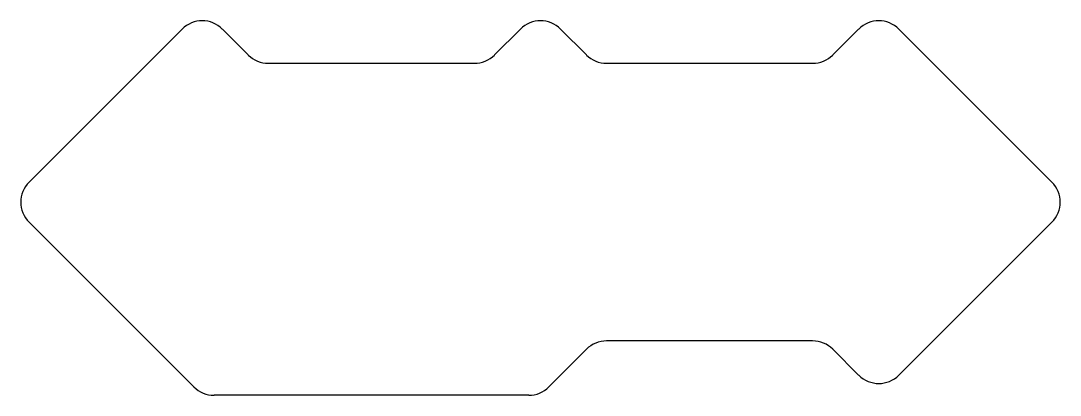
# Model space of a CAD drawing. Header units: millimetres. Extents: x 89 to 272, y -140 to -74.
import ezdxf

# ---------------------------------------------------------------- set-up
doc = ezdxf.new("R2010")
doc.units = ezdxf.units.MM

msp = doc.modelspace()

# ---------------------------------------------------------------- linework, layer by layer
at = {"linetype": 'CONTINUOUS'}
for p, q in [((90.47, -102.53), (117.42, -75.59)), ((124.49, -75.59), (129.05, -80.15)), ((172.39, -80.15), (176.95, -75.59)), ((184.02, -75.59), (188.59, -80.15)), ((231.93, -80.15), (236.49, -75.59)), ((243.56, -75.59), (270.5, -102.53)), ((132.59, -81.62), (168.85, -81.62)), ((192.12, -81.62), (228.39, -81.62)), ((119.49, -138.61), (90.47, -109.6)), ((270.5, -109.6), (243.56, -136.54)), ((228.39, -130.51), (192.12, -130.51)), ((188.59, -131.98), (181.95, -138.61)), ((236.49, -136.54), (231.93, -131.98)), ((178.42, -140.08), (123.02, -140.08))]:
    msp.add_line(p, q, dxfattribs=at)
for centre, start, end in [((120.95, -79.13), 45, 135), ((180.49, -79.13), 45, 135), ((240.03, -79.13), 45, 135), ((132.59, -76.62), 225, 270), ((168.85, -76.62), 270, 315), ((192.12, -76.62), 225, 270), ((228.39, -76.62), 270, 315), ((94.01, -106.07), 135, 225), ((266.97, -106.07), 315, 45), ((192.12, -135.51), 90, 135), ((228.39, -135.51), 45, 90), ((240.03, -133.01), 225, 315), ((123.02, -135.08), 225, 270), ((178.42, -135.08), 270, 315)]:
    msp.add_arc(centre, 5, start, end, dxfattribs=at)

doc.saveas('drawing.dxf')
